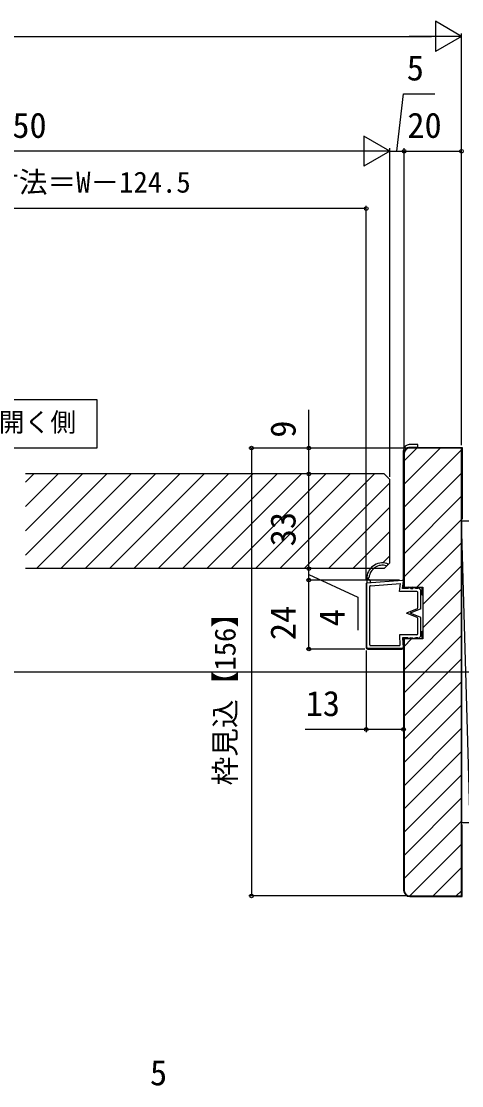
# Model space of a CAD drawing. Units: millimetres, scale not verified. Extents: x -525 to 525, y -783 to 780.
# Drawn here: x 128.6 to 282.2, y 64.7 to 435.4 of the extents above; entities that cross this region are included whole.
import ezdxf
from ezdxf.enums import TextEntityAlignment as Align

# ---------------------------------------------------------------- set-up
doc = ezdxf.new("R2010")
doc.units = ezdxf.units.MM
doc.header["$LTSCALE"] = 4
for name, color, linetype in [('0-2_USER1', 3, 'Continuous'), ('0-4_YKK_12', 2, 'Continuous'), ('0-5_YKK_13', 4, 'Continuous'), ('0-7_YKK_D', 6, 'Continuous'), ('0-9_YSS_K', 3, 'Continuous'), ('0-A_YSS_KE', 3, 'Continuous')]:
    doc.layers.add(name, color=color, linetype=linetype)
doc.styles.add('ＭＳ ゴシック', font='')
doc.styles.get('ＭＳ ゴシック').set_extended_font_data('MS Gothic')

msp = doc.modelspace()

# ---------------------------------------------------------------- linework, layer by layer
at = {"layer": '0-2_USER1'}
msp.add_lwpolyline([(155.01, 303.721), (155.01, 286.708), (119.169, 286.708), (119.169, 303.721)], close=True, dxfattribs=at)
at = {"layer": '0-4_YKK_12'}
for p, q in [((255.1, 277.8), (130.1, 277.8)), ((130.1, 274.946), (132.954, 277.8)), ((130.1, 266.461), (141.439, 277.8)), ((130.1, 257.976), (149.924, 277.8)), ((130.1, 249.49), (158.41, 277.8)), ((133.895, 244.8), (166.895, 277.8)), ((142.38, 244.8), (175.38, 277.8)), ((150.865, 244.8), (183.865, 277.8)), ((159.351, 244.8), (192.351, 277.8)), ((167.836, 244.8), (200.836, 277.8)), ((176.321, 244.8), (209.321, 277.8)), ((184.806, 244.8), (217.806, 277.8)), ((193.292, 244.8), (226.292, 277.8)), ((201.777, 244.8), (234.777, 277.8)), ((210.262, 244.8), (243.262, 277.8)), ((218.748, 244.8), (251.748, 277.8)), ((227.233, 244.8), (257.1, 274.667)), ((257.1, 275.8), (255.1, 277.8)), ((257.1, 246.8), (257.1, 275.8)), ((235.718, 244.8), (257.1, 266.182)), ((244.203, 244.8), (257.1, 257.697)), ((254.685, 246.797), (257.1, 249.211)), ((255.1, 244.8), (130.1, 244.8)), ((257.1, 246.8), (255.1, 244.8)), ((-71.366, 208.799), (321.516, 208.799))]:
    msp.add_line(p, q, dxfattribs=at)
at = {"layer": '0-5_YKK_13'}
for p, q in [((261.9, 284.8), (261.9, 286)), ((266.9, 287), (263.9, 287)), ((249.05, 241.298), (249.05, 239.798)), ((248.9, 239.787), (248.9, 217.298)), ((249.05, 239.798), (261.55, 240.798)), ((249.05, 217.298), (249.05, 239.798)), ((249.05, 217.298), (249.05, 239.334)), ((250.1, 218.298), (250.1, 238.561)), ((250.25, 240.505), (250.25, 239.894)), ((250.374, 238.859), (260.799, 239.679)), ((260.485, 236.848), (260.799, 239.679)), ((261.6, 237.898), (261.899, 240.427)), ((263.5, 237.898), (261.6, 237.898)), ((264.5, 237.898), (263.5, 238.298)), ((263.5, 238.298), (263.5, 237.898)), ((264.5, 237.898), (265.2, 237.898)), ((266.2, 237.898), (265.2, 238.298)), ((265.2, 238.298), (265.2, 237.898)), ((266.9, 237.898), (266.2, 237.898)), ((266.9, 238.298), (267.9, 237.298)), ((266.9, 238.298), (266.9, 237.898)), ((267.9, 230.798), (267.9, 237.298)), ((266.55, 236.848), (260.485, 236.848)), ((266.85, 231.111), (266.85, 236.548)), ((266.663, 230.834), (262.9, 229.298)), ((267.9, 230.798), (264.223, 229.298)), ((266.663, 227.763), (262.9, 229.298)), ((267.9, 227.798), (264.223, 229.298)), ((266.85, 222.048), (266.85, 227.485)), ((267.9, 221.298), (267.9, 227.798)), ((266.55, 221.748), (260.485, 221.748)), ((260.485, 221.748), (260.657, 217.998)), ((261.6, 220.698), (261.749, 217.319)), ((263.5, 220.698), (261.6, 220.698)), ((261.899, 217.328), (261.809, 219.826)), ((264.5, 220.698), (263.5, 220.298)), ((263.5, 220.298), (263.5, 220.698)), ((264.5, 220.698), (265.2, 220.698)), ((266.2, 220.698), (265.2, 220.298)), ((265.2, 220.298), (265.2, 220.698)), ((266.9, 220.698), (266.2, 220.698)), ((266.9, 220.298), (267.9, 221.298)), ((266.9, 220.298), (266.9, 220.698)), ((261.4, 216.948), (249.4, 216.948)), ((249.4, 216.798), (261.4, 216.798)), ((250.4, 217.998), (260.657, 217.998))]:
    msp.add_line(p, q, dxfattribs=at)
msp.add_lwpolyline([(266.9, 287), (266.9, 288), (263.9, 288)], dxfattribs=at)
for centre, radius, start, end in [((263.9, 286), 2, 90, 180), ((263.9, 286), 1, 90, 113.54302), ((254.55, 241.298), 5.5, 73.48217, 180), ((254.55, 241.298), 4.7, 73.48217, 173.85561), ((256, 246.188), 0.4, 253.48217, 0), ((256, 246.188), 0.4, 0, 73.48217), ((249.85, 241.298), 0.3, 116.88027, 262.81924), ((249.579, 241.833), 0.3, 296.88027, 353.85561), ((249.75, 240.505), 0.5, 0, 82.81924), ((250.4, 238.561), 0.3, 94.96974, 180), ((261.55, 240.448), 0.35, 356.55187, 90), ((266.55, 236.548), 0.3, 0, 90), ((266.55, 231.111), 0.3, 292.195, 0), ((266.55, 227.485), 0.3, 0, 67.805), ((266.55, 222.048), 0.3, 270, 0), ((249.4, 217.298), 0.5, 180, 270), ((249.4, 217.298), 0.35, 180, 270), ((250.4, 218.298), 0.3, 180, 270), ((261.4, 217.298), 0.5, 270, 3.44813), ((261.4, 217.298), 0.35, 270, 3.44813)]:
    msp.add_arc(centre, radius, start, end, dxfattribs=at)
at = {"layer": '0-7_YKK_D'}
for p, q in [((282.1, 430.2), (273.007, 435.45)), ((273.007, 435.45), (273.007, 424.95)), ((-14.4, 430.2), (271.6, 430.2)), ((282.1, 430.2), (263.913, 430.2)), ((282.1, 430.2), (273.007, 424.95)), ((282.1, 287.8), (282.1, 431.2)), ((257.1, 390.2), (248.007, 395.45)), ((248.007, 395.45), (248.007, 384.95)), ((246.6, 390.2), (10.6, 390.2)), ((257.1, 390.2), (238.913, 390.2)), ((257.1, 390.2), (248.007, 384.95)), ((257.1, 276.8), (257.1, 391.2)), ((257.1, 276.8), (257.1, 391.2)), ((257.1, 390.2), (262.1, 390.2)), ((262.1, 285.8), (262.1, 391.2)), ((262.1, 285.8), (262.1, 391.2)), ((262.1, 390.2), (282.1, 390.2)), ((282.1, 287.8), (282.1, 391.2)), ((248.9, 240.787), (248.9, 371.2)), ((248.9, 370.2), (65.9, 370.2)), ((263.1, 286.8), (207.9, 286.8)), ((208.9, 286.8), (208.9, 130.8)), ((262.9, 286.8), (227.9, 286.8)), ((253.325, 277.8), (227.9, 277.8)), ((252.6, 277.8), (227.9, 277.8)), ((228.9, 244.8), (228.9, 277.8)), ((245.961, 244.8), (227.9, 244.8)), ((246.961, 244.8), (227.9, 244.8)), ((228.9, 240.798), (228.9, 244.8)), ((260.55, 240.798), (227.9, 240.798)), ((260.55, 240.798), (227.9, 240.798)), ((228.9, 216.798), (228.9, 240.798)), ((248.4, 216.798), (227.9, 216.798)), ((248.9, 216.302), (248.9, 187.799)), ((261.9, 215.76), (261.9, 187.799)), ((263.1, 130.8), (207.9, 130.8))]:
    msp.add_line(p, q, dxfattribs=at)
for points in [[(259.6, 390.2), (261.913, 410.2), (272.868, 410.2)], [(228.9, 277.8), (228.9, 286.8), (228.9, 300.168)], [(228.9, 242.799), (246.016, 234.902), (246.016, 223.334)], [(261.9, 188.799), (248.9, 188.799), (227.623, 188.799)]]:
    msp.add_lwpolyline(points, dxfattribs=at)
for centre in [(262.1, 390.2), (262.1, 390.2), (282.1, 390.2), (248.9, 370.2), (208.9, 286.8), (228.9, 286.8), (228.9, 277.8), (228.9, 277.8), (228.9, 244.8), (228.9, 244.8), (228.9, 240.798), (228.9, 240.798), (228.9, 216.798), (248.9, 188.799), (261.9, 188.799), (208.9, 130.8)]:
    msp.add_circle(centre, 0.637, dxfattribs=at)
at = {"layer": '0-9_YSS_K'}
for p, q in [((262.1, 282.336), (266.564, 286.8)), ((262.1, 274.254), (274.646, 286.8)), ((262.1, 266.171), (282.1, 286.171)), ((262.1, 258.089), (282.1, 278.089)), ((262.1, 250.007), (282.1, 270.007)), ((262.1, 241.925), (282.1, 261.925)), ((285.1, 261.299), (282.1, 261.299)), ((266.557, 238.3), (282.1, 253.843)), ((268.6, 232.26), (282.1, 245.76)), ((268.6, 224.178), (282.1, 237.678)), ((262.1, 209.596), (282.1, 229.596)), ((262.1, 201.514), (282.1, 221.514)), ((262.1, 217.678), (264.722, 220.3)), ((262.1, 193.431), (282.1, 213.431)), ((262.1, 185.349), (282.1, 205.349)), ((262.1, 177.267), (282.1, 197.267)), ((262.1, 169.185), (282.1, 189.185)), ((262.1, 161.102), (282.1, 181.102)), ((262.1, 153.02), (282.1, 173.02)), ((262.1, 144.938), (282.1, 164.938)), ((262.1, 136.856), (282.1, 156.856)), ((285.1, 156.299), (282.1, 156.299)), ((264.126, 130.8), (282.1, 148.774)), ((272.209, 130.8), (282.1, 140.691)), ((280.291, 130.8), (282.1, 132.609))]:
    msp.add_line(p, q, dxfattribs=at)
msp.add_lwpolyline([(285.1, 156.299), (282.1, 261.299), (282.1, 156.299)], dxfattribs=at)
at = {"layer": '0-A_YSS_KE'}
for p, q in [((261.9, 238.4), (261.9, 284.8)), ((261.9, 220.5), (261.9, 132.8)), ((264.1, 130.8), (282.1, 130.8))]:
    msp.add_line(p, q, dxfattribs=at)
for points in [[(264.1, 287), (282.3, 287), (282.3, 262), (282.1, 262)], [(282.1, 130.8), (282.1, 286.8), (264.1, 286.8)], [(268.6, 235.6), (268.4, 235.6), (268.4, 238.1), (261.9, 238.1), (261.9, 284.8)], [(262.1, 284.8), (262.1, 238.3), (268.6, 238.3), (268.6, 220.3), (262.1, 220.3), (262.1, 132.8)], [(261.9, 220.5), (268.4, 220.5), (268.4, 223), (268.6, 223)], [(264.1, 130.6), (282.3, 130.6), (282.3, 155.6), (282.1, 155.6)]]:
    msp.add_lwpolyline(points, dxfattribs=at)
for centre, radius, start, end in [((264.1, 284.8), 2.2, 90.00001, 179.99999), ((264.1, 284.8), 2, 90.00001, 179.99999), ((264.1, 132.8), 2.2, 180.00001, 269.99999), ((264.1, 132.8), 2, 180.00001, 269.99999)]:
    msp.add_arc(centre, radius, start, end, dxfattribs=at)

# ---------------------------------------------------------------- texts
at = {"layer": '0-2_USER1', "style": 'ＭＳ ゴシック'}
msp.add_text('開く側', height=6.598, dxfattribs=at).set_placement((120.754, 290.518), align=Align.BOTTOM_LEFT)
at = {"layer": '0-7_YKK_D', "style": 'ＭＳ ゴシック'}
for s, height, p in [('5', 8.798, (263.027, 412.2)), ('DW＝W－50', 8.798, (83.532, 392.2)), ('20', 8.798, (263.236, 392.2)), ('有効開口寸法＝W－124.5', 7.331, (77.769, 373.564)), ('13', 8.798, (227.782, 190.799)), ('5', 8.798, (173.484, 62.2))]:
    msp.add_text(s, height=height, dxfattribs=at).set_placement(p, align=Align.BOTTOM_LEFT)
for s, height, p in [('9', 8.798, (226.9, 290.395)), ('33', 8.798, (226.9, 252.573)), ('24', 8.798, (226.9, 219.901)), ('4', 8.798, (244.016, 224.72)), ('枠見込【156】', 7.331, (205.536, 169.283))]:
    msp.add_text(s, height=height, rotation=90, dxfattribs=at).set_placement(p, align=Align.BOTTOM_LEFT)

doc.saveas('drawing.dxf')
